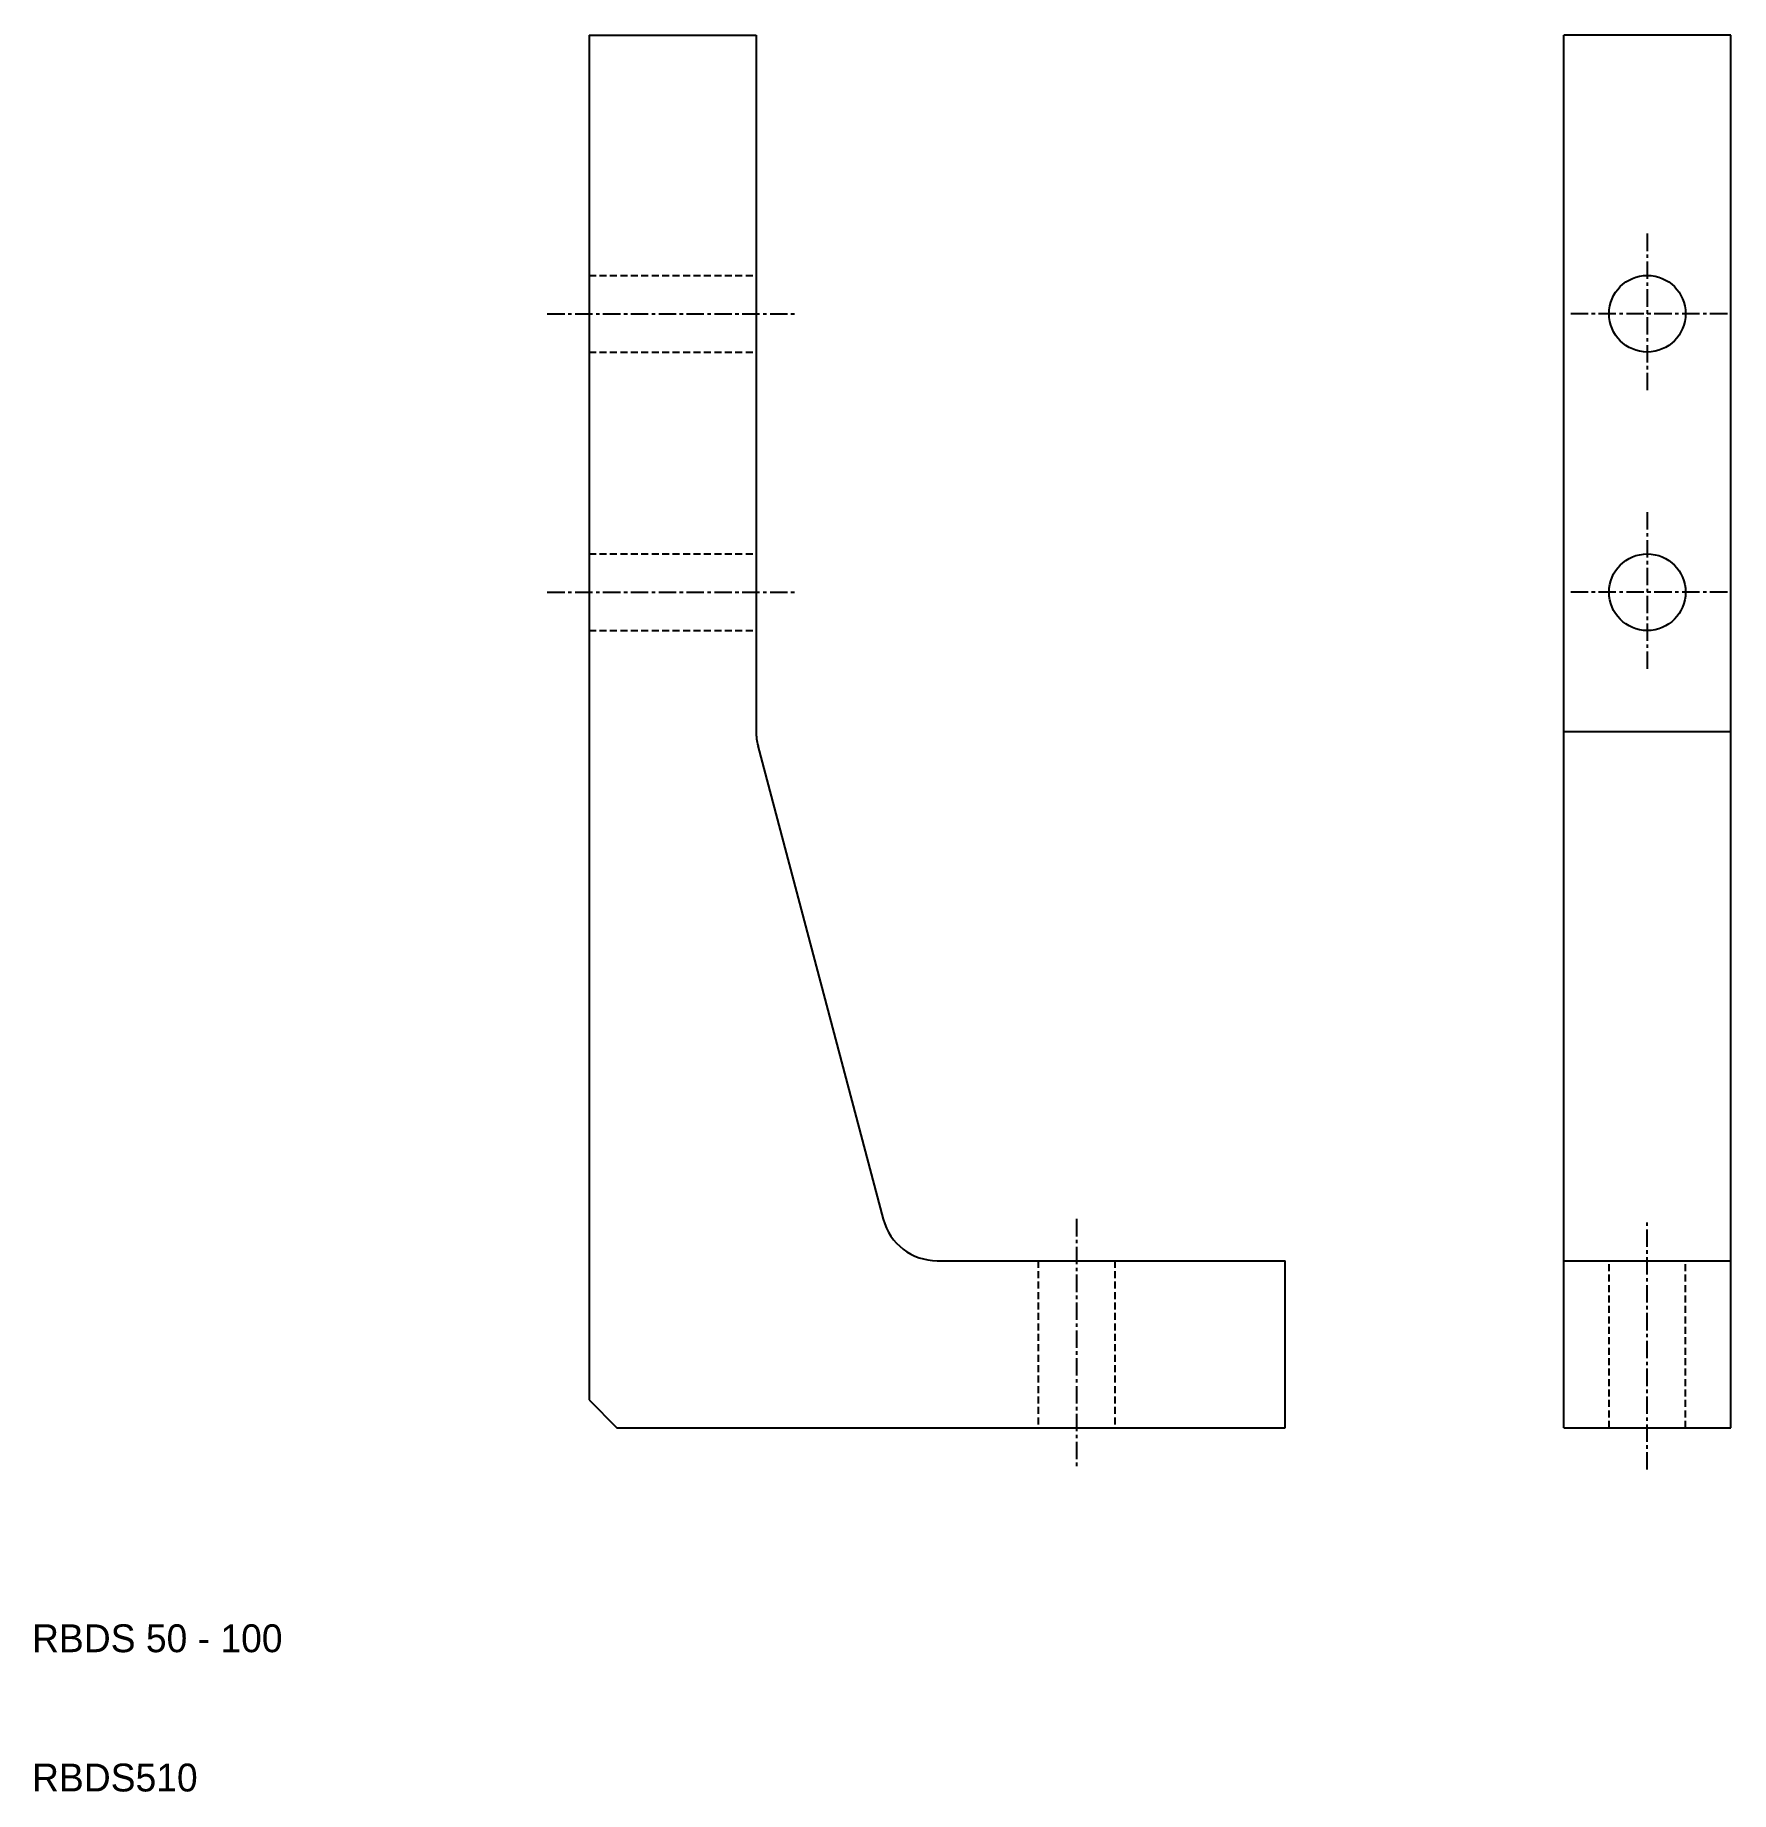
# Model space of a CAD drawing. Extents: x 10 to 132, y 10 to 136.
import ezdxf

# ---------------------------------------------------------------- set-up
doc = ezdxf.new("R2010")
doc.units = 0
doc.linetypes.add('CENTER', pattern=[2, 1.25, -0.25, 0.25, -0.25])
doc.linetypes.add('DASHED', pattern=[0.75, 0.5, -0.25])
doc.layers.get('0').update_dxf_attribs({"linetype": 'CONTINUOUS'})
doc.layers.add('CENTER', color=1, linetype='CENTER')

msp = doc.modelspace()

# ---------------------------------------------------------------- linework, layer by layer
at = {"color": 7, "linetype": 'CONTINUOUS'}
for p, q in [((50, 136.11), (50, 38.11)), ((50, 136.11), (62, 136.11)), ((62, 136.11), (62, 86.11)), ((120, 36.11), (120, 136.11)), ((132, 136.11), (120, 136.11)), ((132, 36.11), (132, 136.11)), ((120, 86.11), (132, 86.11)), ((62.13, 85.09), (71.13, 51.09)), ((75, 48.11), (100, 48.11)), ((100, 36.11), (100, 48.11)), ((120, 48.11), (132, 48.11)), ((50, 38.11), (52, 36.11)), ((52, 36.11), (100, 36.11)), ((120, 36.11), (132, 36.11))]:
    msp.add_line(p, q, dxfattribs=at)
at = {"color": 3, "linetype": 'DASHED'}
for p, q in [((50, 118.86), (62, 118.86)), ((50, 113.36), (62, 113.36)), ((50, 98.86), (62, 98.86)), ((50, 93.36), (62, 93.36)), ((82.25, 48.11), (82.25, 36.11)), ((87.75, 48.11), (87.75, 36.11)), ((123.25, 36.11), (123.25, 48.11)), ((128.75, 36.11), (128.75, 48.11))]:
    msp.add_line(p, q, dxfattribs=at)
at = {"color": 7, "linetype": 'CONTINUOUS'}
for centre in [(126, 116.11), (126, 96.11)]:
    msp.add_circle(centre, 2.75, dxfattribs=at)
for centre, start, end in [((66, 86.11), 180, 194.8265), ((75, 52.11), 194.8265, 270)]:
    msp.add_arc(centre, 4, start, end, dxfattribs=at)
at = {"layer": 'CENTER', "color": 1, "linetype": 'CENTER'}
for p, q in [((126, 121.86), (126, 110.36)), ((47, 116.11), (65, 116.11)), ((131.75, 116.11), (120.25, 116.11)), ((126, 101.86), (126, 90.36)), ((47, 96.11), (65, 96.11)), ((131.75, 96.11), (120.25, 96.11)), ((85, 51.11), (85, 33.11)), ((126, 33.11), (126, 51.11))]:
    msp.add_line(p, q, dxfattribs=at)

# ---------------------------------------------------------------- texts
at = {"color": 7, "linetype": 'CONTINUOUS'}
for s, p in [('RBDS 50 - 100', (10, 20)), ('RBDS510', (10, 10))]:
    msp.add_text(s, height=2, dxfattribs=at).set_placement(p)

doc.saveas('drawing.dxf')
